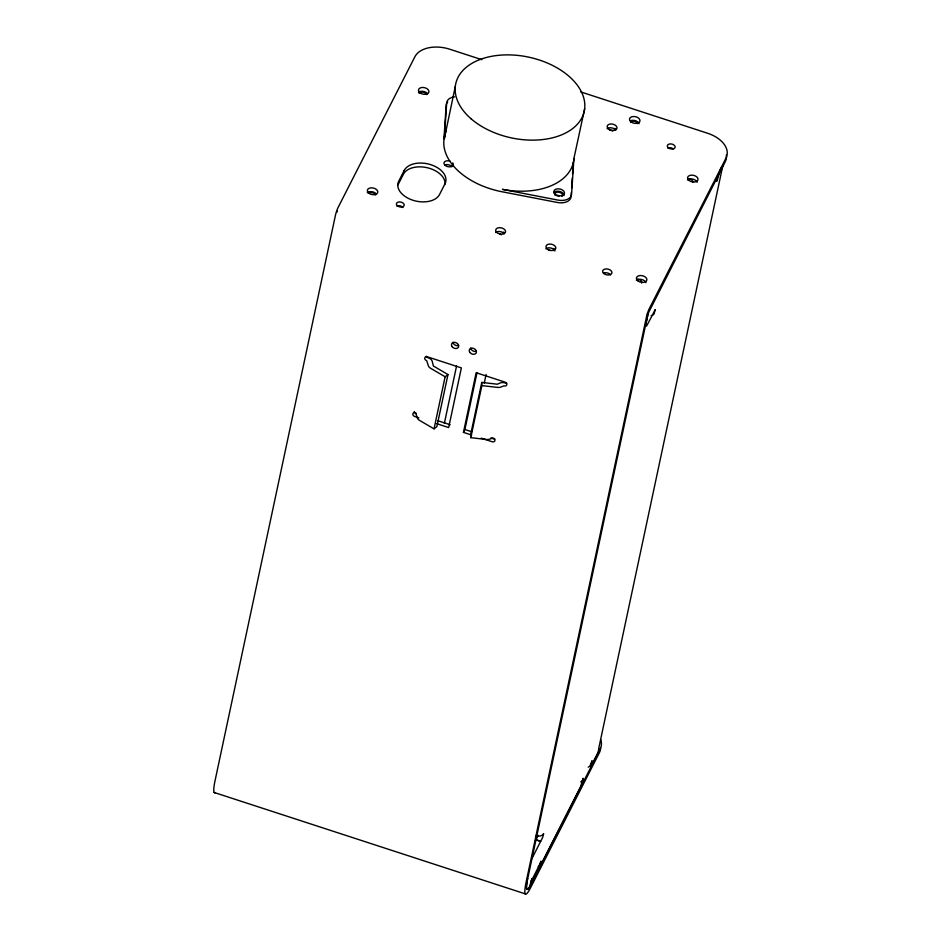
<?xml version="1.0" encoding="UTF-8"?>
<svg xmlns="http://www.w3.org/2000/svg" width="941" height="941" viewBox="0 0 941 941"><rect width="100%" height="100%" fill="white"/><g stroke="black" fill="none" stroke-linecap="round" stroke-linejoin="round"><path stroke-width="1.41" d="M446.175 130.587A65.705 41.286 12 0 0 444.34 138.633L446.669 102.945A12.551 7.881 12 0 1 454.644 96.817M571.34 192.317L571.069 196.598A12.551 7.881 12 0 1 557.413 202.48L501.906 191.729A65.705 41.286 12 0 1 443.834 141.021L446.152 105.333A12.551 7.881 12 0 1 447.716 101.969M571.622 188.035L572.281 178.037M572.551 173.756L573.304 162.334M573.904 158.523L571.575 194.211A12.551 7.881 12 0 1 557.931 200.092L502.412 189.341A65.705 41.286 12 0 0 573.904 158.523L584.655 108.733M444.34 138.633L455.326 86.29M418.863 417.851L414.805 416.522A2.494 1.906 27 0 1 412.852 413.864A2.494 1.906 27 0 1 415.604 412.734L417.157 417.522A5.975 3.752 12 0 0 419.592 420.415L434.036 428.861L445.128 376.776L447.975 374.553L433.366 366.002L432.248 361.438A5.975 3.752 12 0 0 428.143 357.803A2.494 1.906 27 0 1 426.32 356.204M447.975 374.553L436.883 426.626L434.036 428.861M444.352 423.368L456.573 365.967M471.653 435.048L463.454 432.378L476.158 372.718L504.846 382.07A2.494 1.906 27 0 1 506.787 384.728A2.494 1.906 27 0 1 504.035 385.857L501.718 386.68A5.975 3.752 12 0 1 497.448 387.386L481.863 385.587L481.768 382.411L497.366 384.21L499.377 383.316A5.975 3.752 12 0 1 505.493 383.011A2.494 1.906 27 0 0 506.717 383.14M463.454 432.378L464.901 429.531L477.005 372.718M481.768 382.411L470.688 434.495L470.771 437.671L486.368 439.471A5.975 3.752 12 0 0 490.626 438.753L492.955 437.941A2.494 1.906 27 0 1 494.895 440.6A2.494 1.906 27 0 1 492.143 441.729L481.216 438.165M470.771 437.671L481.863 385.587M484.262 383.081L486.097 374.459M722.876 165.345L598.805 748.071A39.475 24.807 12 0 1 597.1 754.317L591.042 766.197L592.089 760.728L590.56 764.492A5.975 4.587 27 0 1 588.231 767.174M336.996 212.078L337.325 211.207M538.181 835.337L534.735 842.36M397.925 184.989L403.407 174.238A21.643 13.597 12 0 1 427.39 167.757A21.643 13.597 12 0 1 445.14 184.107M531.83 858.792L542.663 837.408L543.663 833.597L543.275 834.044A5.975 3.752 12 0 1 535.899 835.632M531.489 880.682L538.97 865.991M481.827 59.671L449.763 49.226A28.23 17.738 12 0 0 414.934 56.683L338.125 207.42A5.975 0.776 -71.9 0 0 335.419 215.383L215.16 780.183A33.206 4.282 -71.9 0 0 215.336 792.569M580.785 91.924L707.62 133.257A28.23 17.738 12 0 1 726.017 158.064L649.208 308.801A5.975 0.776 -71.9 0 0 646.502 316.764L526.242 881.564A33.206 4.282 -71.9 0 0 530.524 887.845L599.405 752.671A28.23 17.738 12 0 0 600.629 748.201M437.93 420.745L450.116 424.72M464.901 429.531L471.735 431.766M490.861 437.988L493.59 438.882A2.494 1.906 27 0 0 494.825 439.012M436.471 423.591L448.669 427.567L461.372 367.907L427.508 356.862A2.494 1.906 27 0 0 424.756 357.992A2.494 1.906 27 0 0 426.696 360.65L428.249 365.437A5.975 3.752 12 0 0 430.684 368.331L445.128 376.776M536.029 839.725L540.699 841.395L535.994 839.866M214.195 792.487L525.266 893.868M553.661 192.929A5.411 3.399 12 0 1 559.777 191.458A5.411 3.399 12 0 1 564.024 195.622M416.251 413.675A2.494 1.906 27 0 1 414.287 411.535M458.62 345.441A3.764 2.882 27 0 1 452.95 342.218M476.358 351.216A3.764 2.882 27 0 1 470.7 348.005M600.758 739.65A28.23 17.738 12 0 1 600.205 748.883L531.336 884.058A28.23 3.646 -71.9 0 1 527.689 878.718L647.996 313.706L725.205 161.852A28.23 17.738 12 0 0 726.323 155.018M367.308 192.693A5.328 3.352 12 0 1 376.412 194.069M396.843 206.091A3.964 2.494 12 0 1 402.96 207.549M495.625 232.474A5.023 3.152 12 0 1 504.2 233.768M444.658 165.004A4.705 2.952 12 0 1 451.915 166.722M667.757 148.078A3.964 2.494 12 0 1 673.285 148.913M630.364 120.801A5.328 3.352 12 0 1 639.068 123.647M687.53 180.013A5.328 3.352 12 0 1 692.87 179.143A5.328 3.352 12 0 1 697.116 182.272M603.334 273.149A4.705 2.952 12 0 1 610.591 274.866M545.898 248.859A5.023 3.152 12 0 1 550.92 248.048A5.023 3.152 12 0 1 554.919 250.988M607.086 128.764A5.023 3.152 12 0 1 615.661 130.058M418.451 92.312A5.328 3.352 12 0 1 427.555 93.688M636.387 280.383A5.328 3.352 12 0 1 641.727 279.524A5.328 3.352 12 0 1 645.973 282.653M557.001 195.893A3.964 2.494 12 0 1 559.025 196.199M453.256 164.51A4.705 2.952 12 0 1 448.045 166.71A4.705 2.952 12 0 1 444.081 162.605A4.705 2.952 12 0 1 449.986 161.123M452.727 162.934A4.705 2.952 12 0 1 453.15 163.722M555.214 195.422A3.964 2.494 12 0 1 558.825 192.176A3.964 2.494 12 0 1 561.989 196.446M419.168 93.465A3.964 2.494 12 0 1 423.05 92.183A3.964 2.494 12 0 1 426.72 94.606M368.449 193.305A3.964 2.494 12 0 1 372.413 192.658A3.964 2.494 12 0 1 375.577 194.987M630.623 121.989A3.964 2.494 12 0 1 634.599 121.342A3.964 2.494 12 0 1 637.751 123.671M688.165 178.849A3.964 2.494 12 0 1 692.941 182.001M637.022 279.218A3.964 2.494 12 0 1 641.621 283.018M527.642 878.459A28.23 3.646 -71.9 0 0 529.512 886.963L531.912 878.647L531.924 879.576A5.975 4.587 27 0 1 530.689 881.599M538.181 866.896A5.975 4.587 27 0 0 539.416 864.873L540.934 861.109L539.899 866.579L580.656 786.582L583.055 778.266L583.067 779.195A5.975 4.587 27 0 1 580.738 781.865M723.088 164.863A39.475 24.807 12 0 1 722.088 167.286C720.041 166.616 717.148 183.813 716.372 181.166A5.975 4.587 27 0 0 716.101 178.649M647.408 313.459A5.975 4.587 27 0 1 647.679 315.976L646.255 322.645A9.41 1.212 -71.9 0 0 647.479 324.422L655.242 309.589L654.042 313.835A5.975 3.752 12 0 1 651.16 315.705M609.58 130.034A6.587 4.14 12 0 1 612.791 131.081M548.391 250.13A6.587 4.14 12 0 1 550.062 250.518M499.789 234.144A6.587 4.14 12 0 1 501.341 234.791M614.861 128.364A6.587 4.14 12 0 1 615.849 129.376M553.673 248.459A6.587 4.14 12 0 1 554.649 249.471M503.4 232.074A6.587 4.14 12 0 1 504.388 233.097M404.207 170.45L398.725 181.201A21.643 13.597 12 0 0 412.828 200.221A21.643 13.597 12 0 0 439.541 194.505L445.011 183.742A21.643 13.597 12 0 0 430.919 164.722A21.643 13.597 12 0 0 404.207 170.45M555.166 194.058A5.411 3.399 12 0 0 564.247 194.081A5.411 3.399 12 0 0 558.201 188.8A5.411 3.399 12 0 0 555.166 194.058M470.935 118.66A65.705 41.286 12 0 0 581.232 119.001A65.705 41.286 12 0 0 507.799 54.872A65.705 41.286 12 0 0 470.935 118.66M469.888 352.428A3.764 2.882 27 0 0 476.099 353.087A3.764 2.882 27 0 0 472.5 348.158A3.764 2.882 27 0 0 469.888 352.428M452.15 346.653A3.764 2.882 27 0 0 458.361 347.3A3.764 2.882 27 0 0 454.762 342.371A3.764 2.882 27 0 0 452.15 346.653M668.357 147.831A3.964 2.494 12 0 0 674.968 147.702A3.964 2.494 12 0 0 670.357 143.902A3.964 2.494 12 0 0 668.357 147.831M547.262 249.012A5.023 3.152 12 0 0 555.625 248.847A5.023 3.152 12 0 0 549.791 244.048A5.023 3.152 12 0 0 547.262 249.012M419.851 92.712A5.328 3.352 12 0 0 428.731 92.536A5.328 3.352 12 0 0 422.544 87.442A5.328 3.352 12 0 0 419.851 92.712M637.786 280.794A5.328 3.352 12 0 0 646.679 280.606A5.328 3.352 12 0 0 640.48 275.513A5.328 3.352 12 0 0 637.786 280.794M603.887 273.56A4.705 2.952 12 0 0 611.732 273.396A4.705 2.952 12 0 0 606.263 268.903A4.705 2.952 12 0 0 603.887 273.56M497.001 232.639A5.023 3.152 12 0 0 505.364 232.462A5.023 3.152 12 0 0 499.53 227.663A5.023 3.152 12 0 0 497.001 232.639M608.462 128.917A5.023 3.152 12 0 0 616.814 128.752A5.023 3.152 12 0 0 610.991 123.953A5.023 3.152 12 0 0 608.462 128.917M630.882 121.777A5.328 3.352 12 0 0 639.774 121.601A5.328 3.352 12 0 0 633.575 116.496A5.328 3.352 12 0 0 630.882 121.777M688.941 180.413A5.328 3.352 12 0 0 697.822 180.225A5.328 3.352 12 0 0 691.623 175.132A5.328 3.352 12 0 0 688.941 180.413M368.707 193.093A5.328 3.352 12 0 0 377.588 192.917A5.328 3.352 12 0 0 371.389 187.812A5.328 3.352 12 0 0 368.707 193.093M397.431 205.856A3.964 2.494 12 0 0 404.042 205.714A3.964 2.494 12 0 0 399.443 201.927A3.964 2.494 12 0 0 397.431 205.856"/></g></svg>
